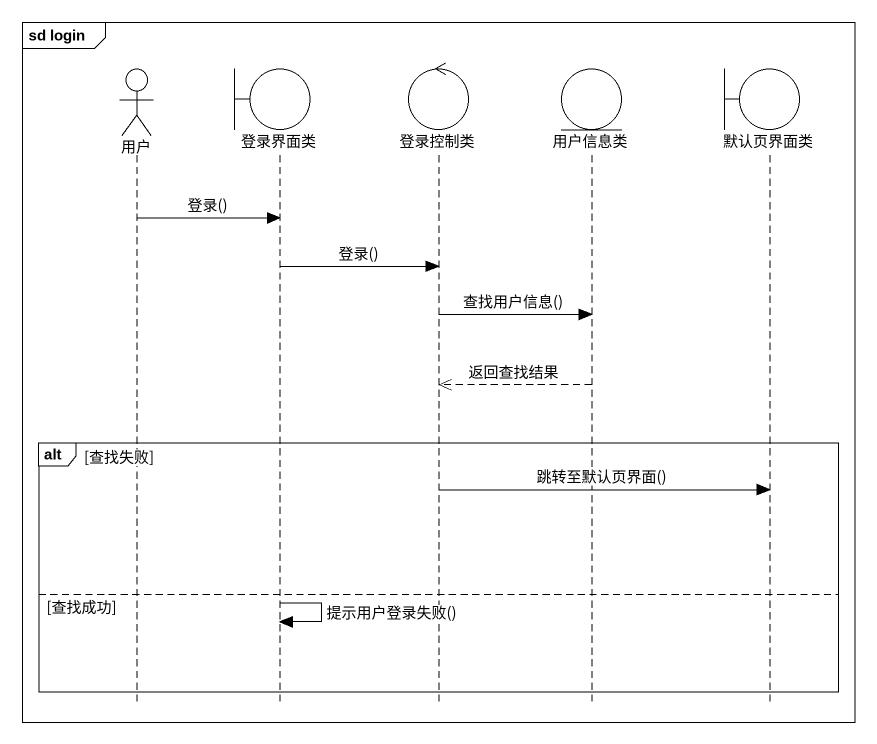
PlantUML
@startuml
mainframe sd login
hide footbox
actor 用户
boundary 登录界面类
control 登录控制类
entity 用户信息类
boundary 默认页界面类

用户 -> 登录界面类 : 登录()
登录界面类 -> 登录控制类 : 登录()
登录控制类 -> 用户信息类 : 查找用户信息()
用户信息类 -->> 登录控制类 : 返回查找结果
alt 查找失败
  登录控制类 -> 默认页界面类 : 跳转至默认页界面()
else 查找成功
  登录界面类 -> 登录界面类 : 提示用户登录失败()
end
@enduml
